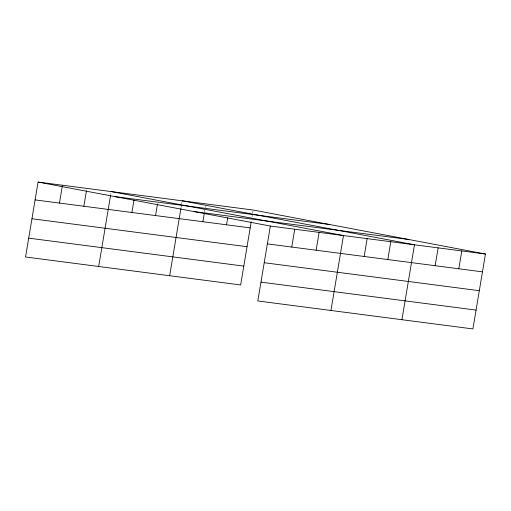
<?xml version="1.0" encoding="UTF-8"?>
<svg xmlns="http://www.w3.org/2000/svg" width="511" height="511" viewBox="0 0 511 511"><rect width="100%" height="100%" fill="white"/><g stroke="black" fill="none" stroke-linecap="round" stroke-linejoin="round"><path stroke-width="0.38" stroke-dasharray="2.56 1.92" d="M110.702 194.672L110.957 193.126M180.9 208.558L181.552 204.681M181.68 203.902L182.069 201.577M204.432 212.41L205.083 208.533M205.211 207.753L205.473 206.208M252.012 217.009L252.53 213.911M252.658 213.132L253.047 210.807"/><path stroke-width="0.77" d="M485.45 254.018L270.357 226.047L257.819 300.966L472.911 328.937L485.45 254.018L253.181 210.034L38.089 182.063L25.55 256.982L240.643 284.953L251.233 221.665M59.48 203.071L62.463 185.231M83.855 206.24L86.455 190.731M98.68 266.493L110.568 195.451M131.895 212.487L133.971 200.076M155.555 215.565L157.503 203.927M169.665 275.723L180.9 208.558M202.873 221.717L204.304 213.183M226.533 224.795L227.702 217.814M291.749 247.056L294.732 229.215M316.124 250.224L319.113 232.384M330.949 310.477L343.488 235.558L111.219 191.574M364.164 256.471L367.147 238.631M387.823 259.55L390.806 241.709M401.933 319.707L414.472 244.788L182.197 200.804M435.142 265.701L438.131 247.861M458.801 268.78L461.791 250.939M114.739 196.575L329.831 224.546M193.707 211.535L408.8 239.499M35.099 199.903L250.192 227.874M267.374 243.888L482.467 271.858M31.95 218.74L247.043 246.711M264.219 262.724L479.312 290.695M28.699 238.145L243.792 266.116M260.974 282.129L476.067 310.1M38.089 182.063L270.357 226.047"/></g></svg>
